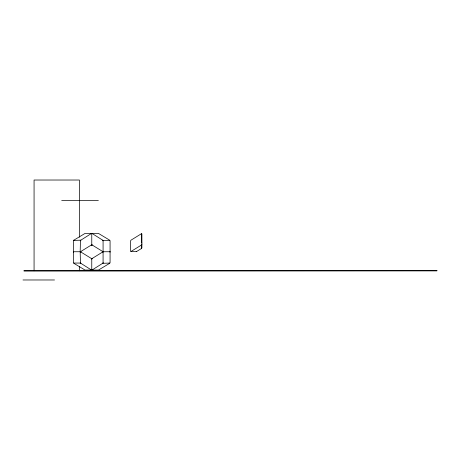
<?xml version="1.0" encoding="UTF-8"?>
<svg xmlns="http://www.w3.org/2000/svg" width="460" height="460" viewBox="0 0 460 460"><rect width="100%" height="100%" fill="white"/><g stroke="black" fill="none" stroke-linecap="round" stroke-linejoin="round"><path stroke-width="0.69" d="M73.45 252.166L73.715 251.741L80.178 251.741L80.442 262.631L80.874 263.321L91.5 270.055M80.178 251.741L80.442 240.85L80.874 240.16L91.5 233.427M73.715 263.057L80.178 263.057L80.442 262.631M80.442 251.315L80.874 251.476L91.333 245.007L91.764 244.317L92.19 245.007L102.655 251.476L103.08 251.315L103.08 240.85L102.655 240.16L92.023 233.427M91.333 269.79L91.764 269.623L91.764 259.158L92.19 258.468L102.655 252.005L103.08 252.166L103.08 262.631L102.655 263.321L92.023 270.055M103.08 240.85L103.345 240.425L109.808 240.425M103.08 252.166L103.345 251.741L109.808 251.741L110.072 251.315M131.008 251.476L136.666 251.476L141.473 248.509L141.898 247.819L141.898 233.852L141.473 233.691L131.008 240.16L130.582 240.85L130.582 251.315L131.008 251.476L141.473 245.007L141.898 244.317M91.333 233.691L92.19 233.691M73.715 240.425L80.874 240.16M80.442 252.166L80.874 252.005L91.333 258.468L91.764 259.158M102.655 263.321L109.808 263.057M61.692 200.462L98.354 200.462M91.333 245.007L92.19 245.007M91.333 258.468L92.19 258.468M23 279.979L54.527 279.979M141.898 243.012L141.473 242.845L141.473 233.691M136.24 251.315L136.666 251.476M102.655 240.16L103.345 240.425M80.178 263.057L80.874 263.321M91.764 269.623L92.19 269.79M109.808 251.741L110.072 252.166M103.08 251.315L103.345 251.741M103.08 262.631L103.345 263.057M80.178 240.425L80.442 240.85M73.45 251.315L73.715 251.741M141.473 245.007L141.473 248.509M102.655 251.476L102.655 252.005M91.764 233.852L91.764 245.72M80.874 251.476L80.874 252.005M79.396 237.187L79.396 180.021L34.069 180.021L34.069 270.773M79.396 266.484L79.396 270.773M73.876 240.16L73.45 240.85L73.45 262.631L73.876 263.321L85.031 270.055L98.492 270.055L109.647 263.321L110.072 262.631L110.072 240.85L109.647 240.16L98.492 233.427L85.031 233.427L73.876 240.16M437 270.773L23.96 270.871L437 270.773"/></g></svg>
